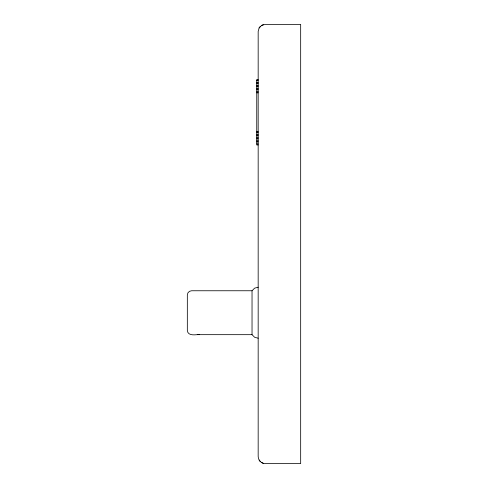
<?xml version="1.0" encoding="UTF-8"?>
<svg xmlns="http://www.w3.org/2000/svg" width="488" height="488" viewBox="0 0 488 488"><rect width="100%" height="100%" fill="white"/><g stroke="black" fill="none" stroke-linecap="round" stroke-linejoin="round"><path stroke-width="0.73" d="M259.116 27.944L258.17 31.482L258.17 456.518C258.121 460.312 261.47 463.637 265.252 463.6L300.669 463.6L300.669 24.4L265.252 24.4L261.708 25.352L259.116 27.944L260.244 26.474M258.17 338.215L254.626 337.269L252.034 334.676L252.034 290.756L254.626 288.158L258.17 287.212M261.708 25.352L263.416 24.644M198.695 334.512C194.901 334.878 187.666 336.037 187.331 330.413L187.331 295.014L187.898 292.885L189.454 291.33L191.577 290.763L252.034 290.756M199.421 334.506L197.268 334.664L252.034 334.676M258.17 79.526L256.749 79.526L256.749 144.954L258.17 144.954M256.749 80.55L258.17 80.55M256.749 82.594L258.17 82.594M256.749 83.613L258.17 83.613M256.749 85.662L258.17 85.662M256.749 86.681L258.17 86.681M256.749 88.724L258.17 88.724M256.749 89.749L258.17 89.749M256.749 91.793L258.17 91.793M256.749 92.818L258.17 92.818M256.749 131.662L258.17 131.662M256.749 132.687L258.17 132.687M256.749 134.731L258.17 134.731M256.749 135.756L258.17 135.756M256.749 137.799L258.17 137.799M256.749 138.818L258.17 138.818M256.749 140.867L258.17 140.867M256.749 141.886L258.17 141.886M256.749 143.929L258.17 143.929M261.708 462.648L263.416 463.356M259.116 460.056L260.244 461.526"/></g></svg>
